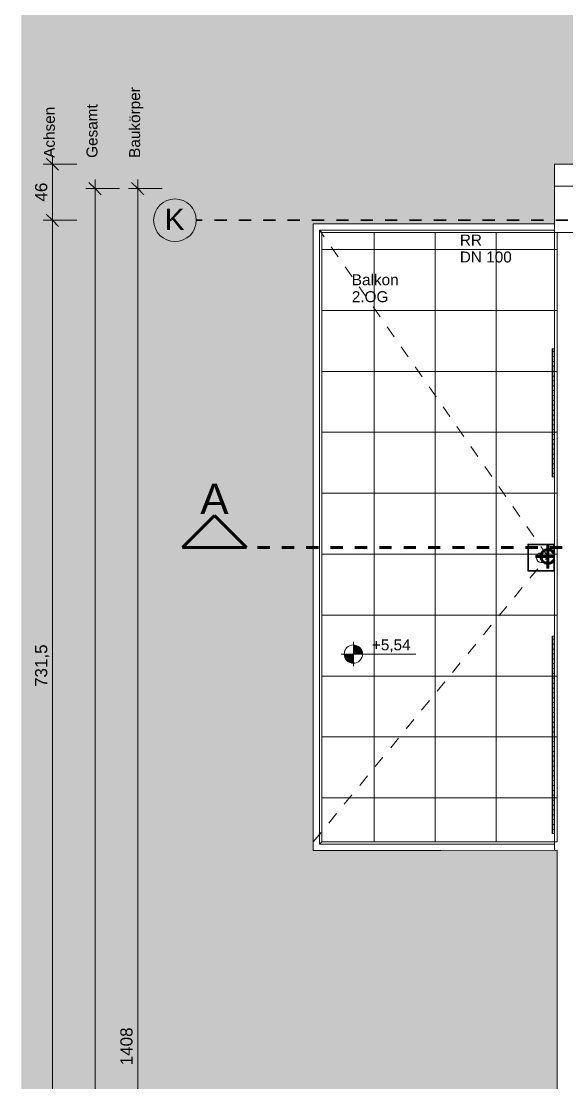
# Model space of a CAD drawing. Header units: metres. Extents: x 3.3 to 48.5, y 58.8 to 100.4.
# Drawn here: x 3.27 to 7.74, y 80.48 to 89.19 of the extents above; entities that cross this region are included whole.
import ezdxf

# ---------------------------------------------------------------- set-up
doc = ezdxf.new("R2010")
doc.units = ezdxf.units.M
for name, pattern in [('Achse', [0.009, 0.005, -0.002, 0, -0.002]), ('Strich Punkt Mittel', [0.015875, 0.00635, -0.004763, 0, -0.004763]), ('Verdeckt', [0.003, 0.002, -0.001]), ('Verdeckt Unten', [0.005, 0.003, -0.002])]:
    doc.linetypes.add(name, pattern=pattern)
for name, color, linetype, lineweight in [('A-DETL-GENF_', 92, 'Continuous', 13), ('A-FLOR-HRAL', 11, 'Continuous', 5), ('A_2D', 7, 'Continuous', 5), ('A_Bemassung-50_', 4, 'Continuous', 9), ('A_Bemassung_', 4, 'Continuous', 9), ('A_Beschriftung_', 7, 'Continuous', 9), ('A_Decken', 8, 'Continuous', 13), ('A_Gelaender', 7, 'Continuous', 13), ('A_Raeume', 7, 'Continuous', 13), ('A_Raster_', 1, 'Continuous', 9), ('A_Waende', 7, 'Continuous', 13), ('G-ANNO-DIMS_', 111, 'Continuous', 9), ('G-ANNO-SYMB_', 111, 'Continuous', 9), ('M-EQPM', 50, 'Continuous', 5), ('P-PIPE', 3, 'Continuous', 5), ('P-PIPE-CNTR', 3, 'Continuous', 5), ('Text', 250, 'Continuous', 9)]:
    doc.layers.add(name, color=color, linetype=linetype, lineweight=lineweight)
doc.styles.add('Arial', font='arial.ttf', dxfattribs={"height": 0.175})
doc.styles.add('Arial_1', font='arial.ttf', dxfattribs={"height": 0.09})
doc.styles.add('Arial_3', font='arial.ttf', dxfattribs={"height": 0.1})
doc.styles.add('Arial_6', font='arial.ttf', dxfattribs={"height": 0.25})
doc.styles.add('Arial_7', font='arial.ttf', dxfattribs={"height": 0.0018})
doc.dimstyles.new('WGA-Bemaßung', dxfattribs={"dimscale": 0.3048, "dimtxt": 0.102026, "dimasz": 0.328084, "dimexe": 0.246063, "dimexo": 0.0625, "dimgap": 0.04101, "dimtad": 1, "dimdec": 1, "dimlfac": 100, "dimrnd": 0.5, "dimdsep": 46, "dimtxsty": 'Arial_3', "dimblk1": 'OBLIQUE', "dimblk2": 'OBLIQUE', "dimsah": 1, "dimcen": 0.09, "dimdle": 0.246063, "dimazin": 2, "dimtfac": 1, "dimtdec": 4, "dimtix": 1, "dimtmove": 0, "dimatfit": 3, "dimfxl": 0.656168, "dimfxlon": 1, "dimtvp": 1, "dimtolj": 1, "dimtzin": 0, "dimarcsym": 2})
pattern_1 = [(270, (0, 0.6096), (0.04, 0), [])]

# ---------------------------------------------------------------- blocks, each defined once
blk = doc.blocks.new('Geländer - Geländer-3422997-263_PP_DDS_BT1')
at = {"layer": 'A_Gelaender', "lineweight": 5}
for p, q in [((5.7127, 87.478), (5.7327, 87.458)), ((5.7327, 87.458), (7.6427, 87.458)), ((5.7327, 82.458), (5.7327, 87.458)), ((5.7127, 82.438), (5.7327, 82.458)), ((7.6427, 82.458), (5.7327, 82.458))]:
    blk.add_line(p, q, dxfattribs=at)
blk = doc.blocks.new('Typ des oberen Holms - Oberer Geländerholm_Innen_-3423006-263_PP_DDS_BT1')
at = {"layer": 'A_Gelaender', "lineweight": 5}
for p, q in [((7.6427, 87.478), (5.7127, 87.478)), ((5.7127, 87.478), (5.7127, 82.438)), ((5.7127, 82.438), (7.6427, 82.438)), ((6.7085, 82.388), (5.6627, 82.388))]:
    blk.add_line(p, q, dxfattribs=at)
blk = doc.blocks.new('Typ des oberen Holms - Oberer Geländerholm_Innen_-V5-263_PP_DDS_BT1')
at = {"layer": 'A_Gelaender', "lineweight": 5}
for p, q in [((5.7127, 87.478), (5.7127, 82.438)), ((7.6427, 87.478), (5.7127, 87.478)), ((5.7127, 82.438), (7.6427, 82.438)), ((5.6627, 82.388), (6.7085, 82.388))]:
    blk.add_line(p, q, dxfattribs=at)
blk = doc.blocks.new('HLS_Rigol - 20x8cm-V22-263_PP_DDS_BT1')
at = {"layer": 'M-EQPM'}
h = blk.add_hatch(dxfattribs=at)
h.set_pattern_fill('FP_22', color=256, style=0, pattern_type=2)
h.set_pattern_definition(pattern_1)
h.paths.add_polyline_path([(1.0286, -0.095), (1.05, -0.095), (1.05, -0.08), (0, -0.08), (0, -0.095), (0.8519, -0.095)])
for p, q in [((0, -0.095), (0, -0.08)), ((1.05, -0.08), (1.05, -0.095)), ((0, -0.095), (1.05, -0.095)), ((0, -0.1), (0, -0.097)), ((0, -0.097), (1.05, -0.097)), ((0, -0.1), (1.05, -0.1)), ((0, -0.1), (1.05, -0.1)), ((1.05, -0.097), (1.05, -0.1))]:
    blk.add_line(p, q, dxfattribs=at)
blk = doc.blocks.new('HLS_Rigol - 20x8cm-V21-263_PP_DDS_BT1')
at = {"layer": 'M-EQPM'}
h = blk.add_hatch(dxfattribs=at)
h.set_pattern_fill('FP_22', color=256, style=0, pattern_type=2)
h.set_pattern_definition(pattern_1)
h.paths.add_polyline_path([(0.8837, -0.095), (1.62, -0.095), (1.62, -0.08), (0, -0.08), (0, -0.095), (0.707, -0.095)])
for p, q in [((0, -0.095), (0, -0.08)), ((1.62, -0.08), (1.62, -0.095)), ((0, -0.095), (1.62, -0.095)), ((0, -0.1), (0, -0.097)), ((0, -0.097), (1.62, -0.097)), ((0, -0.1), (1.62, -0.1)), ((0, -0.1), (1.62, -0.1)), ((1.62, -0.097), (1.62, -0.1))]:
    blk.add_line(p, q, dxfattribs=at)
blk = doc.blocks.new('HLS_Wasserfangkasten - HLS_Wasserfangkasten-V36-263_PP_DDS_BT1')
at = {"layer": 'M-EQPM'}
for p, q in [((-0.11, 0.11), (-0.11, -0.11)), ((-0.105, -0.105), (-0.105, 0.105)), ((-0.105, 0.105), (0.105, 0.105)), ((0.105, 0.105), (0.105, -0.105)), ((0.11, -0.11), (0.11, 0.11)), ((-0.11, -0.11), (0.11, -0.11)), ((0.105, -0.105), (-0.105, -0.105))]:
    blk.add_line(p, q, dxfattribs=at)
for start, end in [(172.30145, 180), (180, 360), (360, 29.72148)]:
    blk.add_arc((0, 0), 0.04, start, end, dxfattribs=at)
blk = doc.blocks.new('Raster - BS_Achse-112124-263_PP_DDS_BT1')
at = {"layer": 'A_Beschriftung_'}
blk.add_circle((0, 0), 0.0035, dxfattribs=at)
blk = doc.blocks.new('Höhenkoten - 018-55641-263_PP_DDS_BT1')
at = {"layer": 'G-ANNO-DIMS_'}
h = blk.add_hatch(color=256, dxfattribs=at)
edge = h.paths.add_edge_path()
edge.add_line((0, 0), (0, -0.0015))
edge.add_arc((0, 0), 0.0015, 180, 270, ccw=False)
edge.add_line((-0.0015, 0), (0, 0))
h = blk.add_hatch(color=256, dxfattribs=at)
edge = h.paths.add_edge_path()
edge.add_line((0, 0), (0, 0.0015))
edge.add_arc((0, 0), 0.0015, 0, 90, ccw=False)
edge.add_line((0.0015, 0), (0, 0))
for p, q in [((0, 0), (0, 0.002)), ((-0.002, 0), (0.01024, 0)), ((0, 0), (0, -0.002))]:
    blk.add_line(p, q, dxfattribs=at)
blk.add_circle((0, 0), 0.0015, dxfattribs=at)
blk = doc.blocks.new('DIMBLOCK1-263_PP_DDS_BT1')
at = {"layer": 'A_Bemassung-50_', "transparency": 16777216}
for p, q in [((3.8715, 70.723), (3.8715, 87.893)), ((3.8715, 87.818), (3.7965, 87.818)), ((3.8715, 87.818), (4.0715, 87.818)), ((3.8715, 70.798), (3.7965, 70.798)), ((3.8715, 70.798), (4.0715, 70.798))]:
    blk.add_line(p, q, dxfattribs=at)
at = {"layer": 'A_Bemassung-50_', "lineweight": 35, "transparency": 16777216}
for p, q in [((3.8715, 87.818), (3.8215, 87.868)), ((3.8715, 87.818), (3.9215, 87.768)), ((3.8715, 70.798), (3.8215, 70.848)), ((3.8715, 70.798), (3.9215, 70.748))]:
    blk.add_line(p, q, dxfattribs=at)
at = {"layer": 'A_Bemassung-50_', "color": 0, "transparency": 16777216, "insert": (3.7292, 79.1542), "char_height": 0.1, "width": 0.369177, "attachment_point": 1, "rotation": 90, "line_spacing_factor": 0.941778, "style": 'Arial_3'}
blk.add_mtext('1702', dxfattribs=at)
blk = doc.blocks.new('_Oblique')
at = {"color": 0, "linetype": 'ByBlock', "lineweight": -2}
blk.add_line((-0.5, -0.5), (0.5, 0.5), dxfattribs=at)
blk = doc.blocks.new('DIMBLOCK30-263_PP_DDS_BT1')
at = {"layer": 'A_Bemassung-50_', "transparency": 16777216}
for p, q in [((4.2215, 87.893), (4.2215, 73.738)), ((4.2215, 87.818), (4.1465, 87.818)), ((4.2215, 87.818), (4.4215, 87.818)), ((4.2215, 73.738), (4.1465, 73.738)), ((4.2215, 73.738), (4.4215, 73.738))]:
    blk.add_line(p, q, dxfattribs=at)
at = {"layer": 'A_Bemassung-50_', "lineweight": 35, "transparency": 16777216}
for p, q in [((4.2215, 87.818), (4.1715, 87.868)), ((4.2215, 87.818), (4.2715, 87.768)), ((4.2215, 73.738), (4.1715, 73.788)), ((4.2215, 73.738), (4.2715, 73.688))]:
    blk.add_line(p, q, dxfattribs=at)
at = {"layer": 'A_Bemassung-50_', "color": 0, "transparency": 16777216, "insert": (4.0792, 80.6242), "char_height": 0.1, "width": 0.369177, "attachment_point": 1, "rotation": 90, "line_spacing_factor": 0.941778, "style": 'Arial_3'}
blk.add_mtext('1408', dxfattribs=at)
blk = doc.blocks.new('Schnitt - 100_Gebaeudeschnitt-1260755-263_PP_DDS_BT1')
at = {"layer": 'G-ANNO-SYMB_'}
blk.add_hatch(color=256, dxfattribs=at).paths.add_polyline_path([(-0.00829, 0), (-0.00305, 0.00525), (0.0022, 0)])
at = {"layer": 'G-ANNO-SYMB_', "lineweight": 70}
for p, q in [((-0.00305, 0.00525), (-0.00829, 0)), ((0.0022, 0), (-0.00305, 0.00525)), ((-0.00829, 0), (0.0022, 0))]:
    blk.add_line(p, q, dxfattribs=at)
blk = doc.blocks.new('BS_Maßkette_AT_PP - oben oder links-9611914-263_PP_DDS_BT1')
at = {"layer": 'A_Beschriftung_', "char_height": 0.0018, "attachment_point": 1, "style": 'Arial_7'}
for s, insert, width in [('Achsen', (0, 0.00022), 0.0099409), ('Gesamt', (0, -0.00678), 0.0102616), ('Baukörper', (0, -0.01378), 0.0137089)]:
    blk.add_mtext(s, dxfattribs=dict(at, insert=insert, width=width))
blk = doc.blocks.new('DIMBLOCK49-263_PP_DDS_BT1')
at = {"layer": 'A_Bemassung-50_', "transparency": 16777216}
for p, q in [((3.5215, 87.558), (3.4465, 87.558)), ((3.5215, 80.2455), (3.5215, 87.558)), ((3.5215, 87.558), (3.7215, 87.558)), ((3.5215, 80.2455), (3.4465, 80.2455)), ((3.5215, 80.2455), (3.7215, 80.2455))]:
    blk.add_line(p, q, dxfattribs=at)
at = {"layer": 'A_Bemassung-50_', "lineweight": 35, "transparency": 16777216}
for p, q in [((3.5215, 87.558), (3.4715, 87.608)), ((3.5215, 87.558), (3.5715, 87.508)), ((3.5215, 80.2455), (3.4715, 80.2955)), ((3.5215, 80.2455), (3.5715, 80.1955))]:
    blk.add_line(p, q, dxfattribs=at)
at = {"layer": 'A_Bemassung-50_', "color": 0, "transparency": 16777216, "insert": (3.3792, 83.7283), "char_height": 0.1, "width": 0.416266, "attachment_point": 1, "rotation": 90, "line_spacing_factor": 0.941778, "style": 'Arial_3'}
blk.add_mtext('731,5', dxfattribs=at)
blk = doc.blocks.new('DIMBLOCK50-263_PP_DDS_BT1')
at = {"layer": 'A_Bemassung-50_', "lineweight": 35, "transparency": 16777216}
for p, q in [((3.5215, 88.018), (3.4715, 88.068)), ((3.5215, 88.018), (3.5715, 87.968)), ((3.5215, 87.558), (3.4715, 87.608)), ((3.5215, 87.558), (3.5715, 87.508))]:
    blk.add_line(p, q, dxfattribs=at)
at = {"layer": 'A_Bemassung-50_', "transparency": 16777216}
for p, q in [((3.5215, 87.558), (3.5215, 88.093)), ((3.5215, 88.018), (3.4465, 88.018)), ((3.5215, 88.018), (3.7215, 88.018)), ((3.5215, 87.558), (3.4465, 87.558)), ((3.5215, 87.558), (3.7215, 87.558))]:
    blk.add_line(p, q, dxfattribs=at)
at = {"layer": 'A_Bemassung-50_', "color": 0, "transparency": 16777216, "insert": (3.3792, 87.7111), "char_height": 0.1, "width": 0.184588, "attachment_point": 1, "rotation": 90, "line_spacing_factor": 0.941778, "style": 'Arial_3'}
blk.add_mtext('46', dxfattribs=at)

msp = doc.modelspace()

# ---------------------------------------------------------------- hatches: boundary and pattern name
at = {"layer": 'A-DETL-GENF_'}
h = msp.add_hatch(color=7, dxfattribs=at)
h.paths.add_polyline_path([(34.721, 60.695), (48.5147, 60.9742), (48.5147, 89.3718), (26.922, 90.2112), (3.2658, 93.9965), (3.2658, 60.8843), (3.9728, 60.8797), (34.7182, 60.695)])
h.paths.add_polyline_path([(45.7835, 66.2829), (45.7835, 66.2829), (45.7971, 66.2829)])
h.paths.add_polyline_path([(7.7127, 68.818), (7.6627, 68.818), (7.6627, 82.3889), (5.6628, 82.387), (5.6627, 82.388), (5.6627, 87.528), (7.6427, 87.528), (7.6427, 88.018), (22.2377, 88.018), (22.2377, 88.998), (25.5977, 88.998), (25.5977, 88.018), (42.6827, 88.018), (42.6827, 87.528), (44.6627, 87.528), (44.6627, 82.388), (42.6627, 82.388), (42.6627, 70.798), (42.3177, 70.798), (42.3177, 68.818), (36.1777, 68.818), (36.1777, 70.8006), (28.7649, 70.8006), (28.7649, 70.578), (28.5449, 70.578), (28.5449, 70.8004), (21.6481, 70.7965), (21.6481, 68.818), (15.5127, 68.818), (15.5127, 70.8167), (11.8027, 70.8167), (11.8027, 68.818), (8.9219, 68.818)])
at = {"layer": 'A-DETL-GENF_', "lineweight": 5}
h = msp.add_hatch(dxfattribs=at)
h.set_pattern_fill('FP_24', color=252, style=0, pattern_type=2)
h.set_pattern_definition([(90, (-1.337, 1.318), (-0.5, 0), []), (180, (-1.337, 1.318), (-1e-16, -0.5), [])])
h.paths.add_polyline_path([(39.3639, 68.888), (42.2477, 68.888), (42.2477, 70.818), (36.2477, 70.818), (36.2477, 68.888), (38.7462, 68.888)])
h.paths.add_polyline_path([(11.3965, 68.888), (11.7327, 68.888), (11.7327, 70.818), (7.7327, 70.818), (7.7327, 68.888), (11.0429, 68.888)])
h.paths.add_polyline_path([(15.6385, 68.888), (21.5781, 68.888), (21.5781, 70.818), (15.5127, 70.818), (15.5127, 68.888), (15.5752, 68.888)])
h.paths.add_polyline_path([(42.6827, 82.458), (44.5927, 82.458), (44.5927, 87.458), (42.6627, 87.458), (42.6627, 82.458)])
h.paths.add_polyline_path([(7.4427, 82.458), (7.6627, 82.458), (7.6627, 87.458), (5.7327, 87.458), (5.7327, 82.458), (6.2599, 82.458)])
h.paths.add_polyline_path([(25.36, 88.018), (25.4177, 88.018), (25.4177, 88.818), (22.4177, 88.818), (22.4177, 88.018), (25.1832, 88.018)])

# ---------------------------------------------------------------- linework, layer by layer
at = {"layer": 'A_2D'}
for p, q in [((7.6427, 87.528), (7.6427, 88.018)), ((7.6427, 88.018), (22.2377, 88.018)), ((5.6627, 82.388), (5.6627, 87.528)), ((5.6627, 87.528), (7.6427, 87.528)), ((7.6627, 82.3889), (5.6628, 82.387)), ((5.6628, 82.387), (5.6628, 82.388)), ((7.6627, 68.818), (7.6627, 82.3889))]:
    msp.add_line(p, q, dxfattribs=at)
at = {"layer": 'A_2D', "linetype": 'Verdeckt'}
for p, q in [((7.587, 84.7996), (5.7127, 87.478)), ((5.6627, 82.458), (7.587, 84.7996))]:
    msp.add_line(p, q, dxfattribs=at)
at = {"layer": 'A_2D', "lineweight": 13}
for p, q in [((7.6627, 87.458), (5.7327, 87.458)), ((5.7327, 87.458), (5.7327, 82.458)), ((7.6627, 82.458), (7.6627, 87.458)), ((5.7327, 82.458), (7.6627, 82.458))]:
    msp.add_line(p, q, dxfattribs=at)
at = {"layer": 'A_Decken'}
for p, q in [((7.6427, 87.458), (5.7327, 87.458)), ((5.7327, 87.458), (5.7327, 82.458)), ((7.6257, 86.5036), (7.6277, 86.5036)), ((7.6277, 85.4536), (7.6257, 85.4536)), ((7.6257, 84.1455), (7.6277, 84.1455)), ((7.6277, 82.5255), (7.6257, 82.5255)), ((5.7327, 82.458), (7.6427, 82.458))]:
    msp.add_line(p, q, dxfattribs=at)
at = {"layer": 'A_Decken', "linetype": 'Verdeckt Unten'}
msp.add_line((5.75, 82.388), (5.7502, 82.387), dxfattribs=at)
at = {"layer": 'A_Raeume', "color": 8, "linetype": 'Verdeckt'}
for p, q in [((7.6427, 87.458), (5.7327, 87.458)), ((5.7327, 87.458), (5.7327, 82.458)), ((5.7327, 82.458), (7.5627, 82.458))]:
    msp.add_line(p, q, dxfattribs=at)
at = {"layer": 'A_Raster_', "linetype": 'Strich Punkt Mittel', "lineweight": 35}
msp.add_line((48.1518, 87.558), (4.7026, 87.558), dxfattribs=at)
at = {"layer": 'A_Waende'}
for p, q in [((7.6427, 87.838), (10.6634, 87.838)), ((7.6427, 82.3889), (7.6427, 87.528)), ((7.8227, 87.458), (7.6427, 87.458))]:
    msp.add_line(p, q, dxfattribs=at)
at = {"layer": 'G-ANNO-SYMB_', "linetype": 'Achse', "lineweight": 70}
msp.add_line((5.0046, 84.8728), (47.8756, 84.8728), dxfattribs=at)
at = {"layer": 'P-PIPE', "color": 150, "lineweight": 100}
for start, end in [(90, 180), (26.87295, 90), (180, 270), (270, 333.12705)]:
    msp.add_arc((7.587, 84.7996), 0.0571, start, end, dxfattribs=at)
at = {"layer": 'P-PIPE-CNTR', "color": 150, "lineweight": 100}
for p, q in [((7.587, 84.6996), (7.587, 84.8943)), ((7.487, 84.7996), (7.6377, 84.7996))]:
    msp.add_line(p, q, dxfattribs=at)

# ---------------------------------------------------------------- block references
at = {"layer": 'A-FLOR-HRAL'}
msp.add_blockref('Geländer - Geländer-3422997-263_PP_DDS_BT1', (0, 0), dxfattribs=at)
at = {"layer": 'A_Beschriftung_'}
for name, p, xscale, yscale, zscale, rotation in [('BS_Maßkette_AT_PP - oben oder links-9611914-263_PP_DDS_BT1', (3.4624, 88.0699), 50, 50, 50, 90.0000000000001), ('Raster - BS_Achse-112124-263_PP_DDS_BT1', (4.5276, 87.558), 49.99999999999998, 49.99999999999998, 49.99999999999998, 90)]:
    msp.add_blockref(name, p, dxfattribs=dict(at, xscale=xscale, yscale=yscale, zscale=zscale, rotation=rotation))
at = {"layer": 'A_Gelaender', "lineweight": 5}
for name in ['Typ des oberen Holms - Oberer Geländerholm_Innen_-3423006-263_PP_DDS_BT1', 'Typ des oberen Holms - Oberer Geländerholm_Innen_-V5-263_PP_DDS_BT1']:
    msp.add_blockref(name, (0, 0), dxfattribs=at)
at = {"layer": 'G-ANNO-DIMS_', "xscale": 49.99999999999998, "yscale": 49.99999999999998, "zscale": 49.99999999999998}
msp.add_blockref('Höhenkoten - 018-55641-263_PP_DDS_BT1', (5.9917, 83.9984), dxfattribs=at)
at = {"layer": 'G-ANNO-SYMB_', "xscale": 49.99999999999998, "yscale": 49.99999999999998, "zscale": 49.99999999999998}
msp.add_blockref('Schnitt - 100_Gebaeudeschnitt-1260755-263_PP_DDS_BT1', (5.0046, 84.8728), dxfattribs=at)
at = {"layer": 'M-EQPM'}
for name, p, rotation in [('HLS_Rigol - 20x8cm-V22-263_PP_DDS_BT1', (7.7227, 86.5036), 269.9999999999999), ('HLS_Wasserfangkasten - HLS_Wasserfangkasten-V36-263_PP_DDS_BT1', (7.5327, 84.7893), 269.9999999999998), ('HLS_Rigol - 20x8cm-V21-263_PP_DDS_BT1', (7.7227, 84.1455), 269.9999999999999)]:
    msp.add_blockref(name, p, dxfattribs=dict(at, rotation=rotation))

# ---------------------------------------------------------------- texts
at = {"layer": 'A_Beschriftung_', "insert": (4.4431, 87.6527), "char_height": 0.175, "width": 0.200422, "attachment_point": 1, "style": 'Arial'}
msp.add_mtext('K', dxfattribs=at)
at = {"layer": 'G-ANNO-DIMS_', "insert": (6.1434, 84.1195), "char_height": 0.09, "width": 0.380128, "attachment_point": 1, "line_spacing_factor": 0.941778, "style": 'Arial_1'}
msp.add_mtext('+5,54', dxfattribs=at)
at = {"layer": 'G-ANNO-SYMB_', "insert": (4.7351, 85.3981), "char_height": 0.25, "width": 0.284599, "attachment_point": 1, "style": 'Arial_6'}
msp.add_mtext('A', dxfattribs=at)
at = {"layer": 'Text', "color": 7, "char_height": 0.09, "attachment_point": 1, "style": 'Arial_1'}
for s, insert, width in [('RR', (6.865, 87.4407), 0.216456), ('DN 100', (6.865, 87.3018), 0.509072), ('Balkon', (5.9786, 87.1149), 0.452953), ('2.OG', (5.9786, 86.976), 0.356751)]:
    msp.add_mtext(s, dxfattribs=dict(at, insert=insert, width=width))

# ---------------------------------------------------------------- dimensions: what is measured, and where the dimension line sits
at = {"layer": 'A_Bemassung_'}
for base, p1, p2, override, picture, middle in [((3.5215, 88.018), (3.7215, 87.558), (3.7215, 88.018), {"dimpost": '<>', "dimfxl": 0.46}, 'DIMBLOCK50-263_PP_DDS_BT1', (3.458, 87.788)), ((3.8715, 87.818), (4.0715, 70.798), (4.0715, 87.818), {"dimpost": '<>', "dimfxl": 17.02}, 'DIMBLOCK1-263_PP_DDS_BT1', (3.808, 79.308)), ((4.2215, 73.738), (4.4215, 87.818), (4.4215, 73.738), {"dimpost": '<>', "dimfxl": 14.08}, 'DIMBLOCK30-263_PP_DDS_BT1', (4.158, 80.778)), ((3.5215295404, 87.5579984321), (3.7215295404, 80.2454984321), (3.7215295404, 87.5579984321), {"dimpost": '<>', "dimfxl": 7.3125}, 'DIMBLOCK49-263_PP_DDS_BT1', (3.4579381349, 83.9017484321))]:
    dim = msp.add_linear_dim(base=base, p1=p1, p2=p2, angle=90, dimstyle='WGA-Bemaßung', override=override, dxfattribs=at)
    dim.commit()
    dim.dimension.update_dxf_attribs({"geometry": picture, "text_midpoint": middle})

doc.saveas('drawing.dxf')
